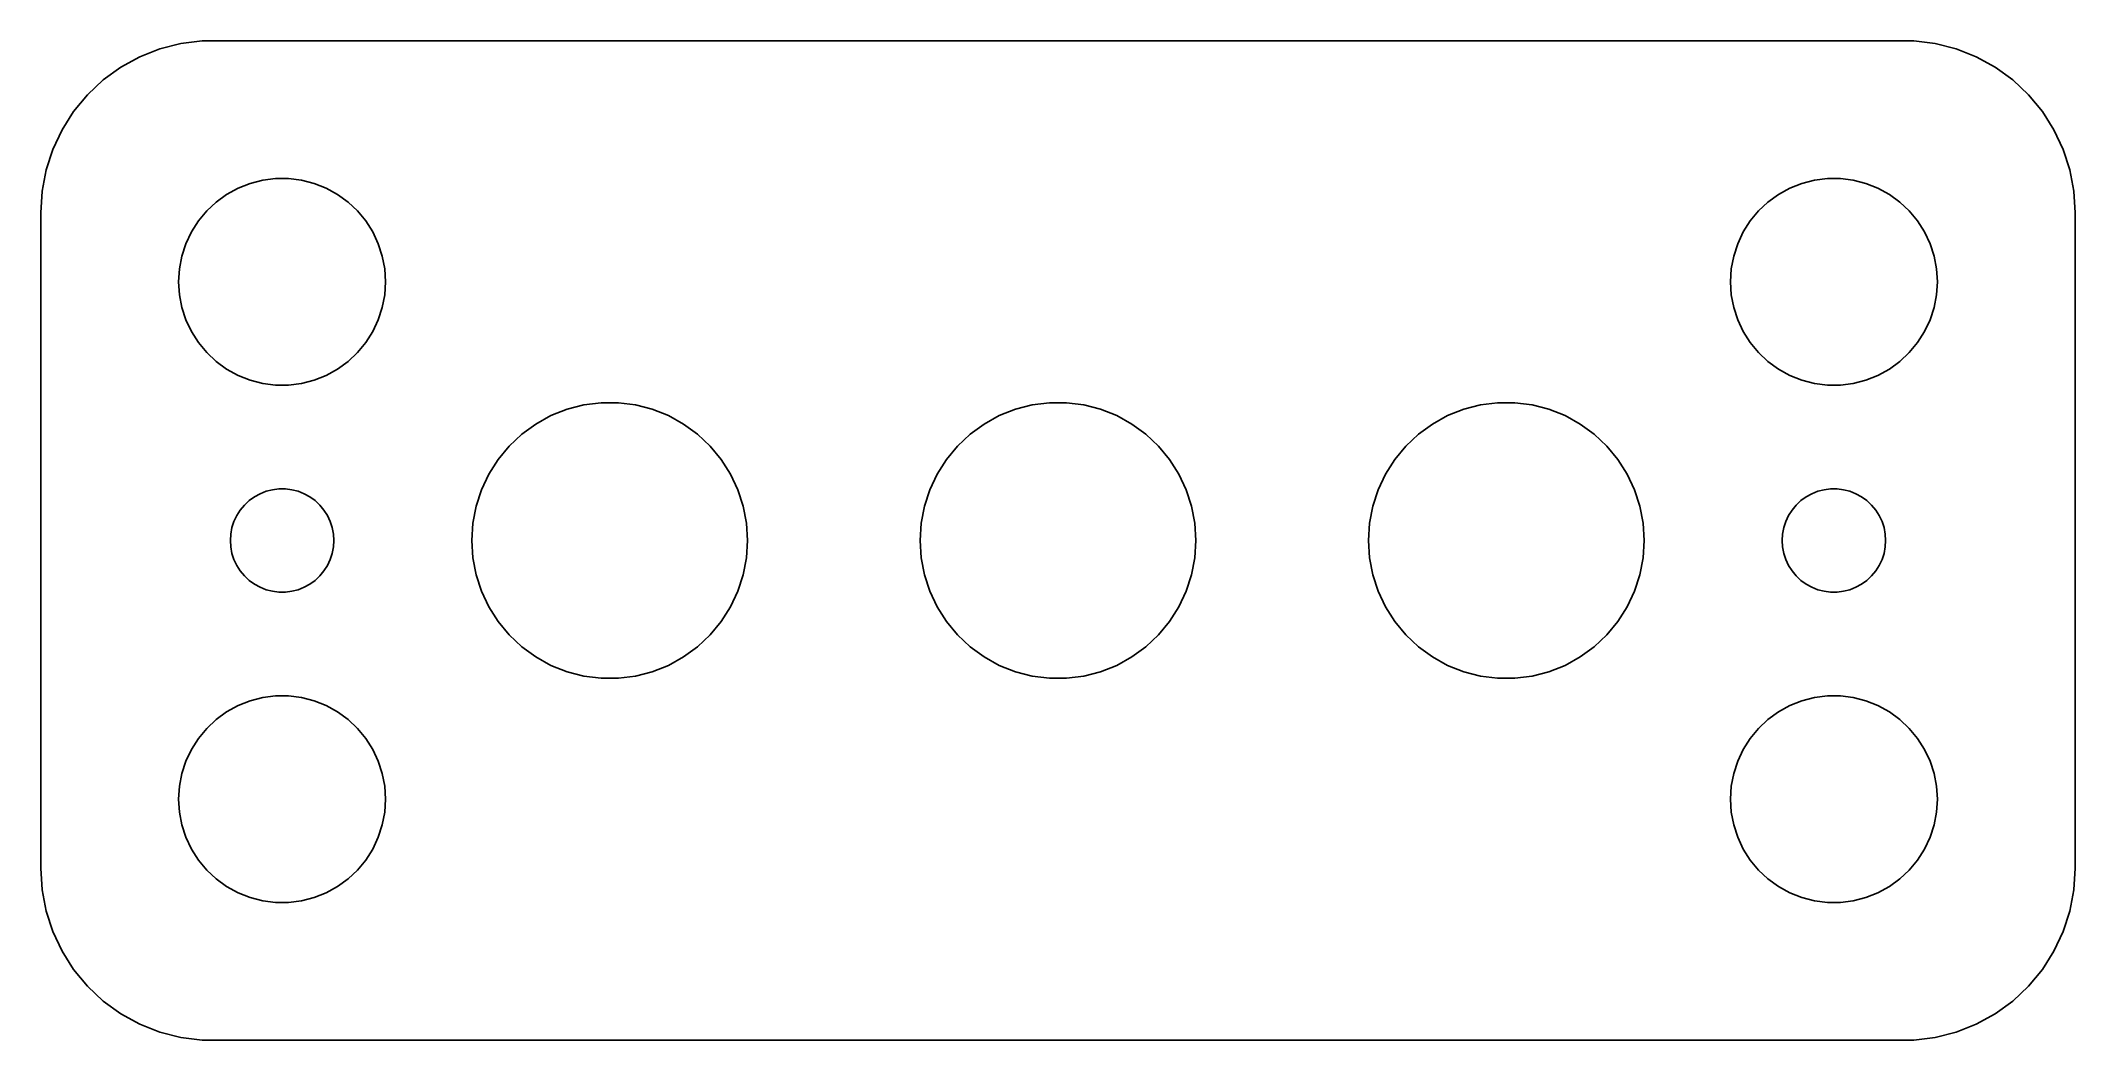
# Model space of a CAD drawing. Header units: metres. Extents: x -29.5 to 29.5, y 24.5 to 53.5.
import ezdxf

# ---------------------------------------------------------------- set-up
doc = ezdxf.new("R2010")
doc.units = ezdxf.units.M

msp = doc.modelspace()

# ---------------------------------------------------------------- linework, layer by layer
for p, q in [((-26.0451, 53.2553), (-26.6289, 53.0241)), ((-25.4369, 53.4114), (-26.0451, 53.2553)), ((-24.8139, 53.4901), (-25.4369, 53.4114)), ((24.8139, 53.4901), (-24.8139, 53.4901)), ((25.4369, 53.4114), (24.8139, 53.4901)), ((26.0451, 53.2553), (25.4369, 53.4114)), ((26.6289, 53.0241), (26.0451, 53.2553)), ((-27.1791, 52.7216), (-27.6871, 52.3526)), ((-26.6289, 53.0241), (-27.1791, 52.7216)), ((27.1791, 52.7216), (26.6289, 53.0241)), ((27.6871, 52.3526), (27.1791, 52.7216)), ((-28.1448, 51.9227), (-28.5451, 51.4389)), ((-27.6871, 52.3526), (-28.1448, 51.9227)), ((28.1448, 51.9227), (27.6871, 52.3526)), ((28.5451, 51.4389), (28.1448, 51.9227)), ((-28.5451, 51.4389), (-28.8815, 50.9088)), ((28.8815, 50.9088), (28.5451, 51.4389)), ((-28.8815, 50.9088), (-29.1489, 50.3406)), ((29.1489, 50.3406), (28.8815, 50.9088)), ((-29.1489, 50.3406), (-29.3429, 49.7434)), ((29.3429, 49.7434), (29.1489, 50.3406)), ((-29.3429, 49.7434), (-29.4606, 49.1267)), ((29.4606, 49.1267), (29.3429, 49.7434)), ((-29.4606, 49.1267), (-29.5, 48.5)), ((-24.4123, 48.8115), (-24.1075, 49.033)), ((-24.1075, 49.033), (-23.7773, 49.2145)), ((-23.7773, 49.2145), (-23.427, 49.3532)), ((-23.427, 49.3532), (-23.0621, 49.4469)), ((-23.0621, 49.4469), (-22.6884, 49.4941)), ((-22.6884, 49.4941), (-22.3116, 49.4941)), ((-22.3116, 49.4941), (-21.9379, 49.4469)), ((-21.9379, 49.4469), (-21.5729, 49.3532)), ((-21.5729, 49.3532), (-21.2227, 49.2145)), ((-21.2227, 49.2145), (-20.8925, 49.033)), ((-20.8925, 49.033), (-20.5877, 48.8115)), ((20.5877, 48.8115), (20.8925, 49.033)), ((20.8925, 49.033), (21.2227, 49.2145)), ((21.2227, 49.2145), (21.5729, 49.3532)), ((21.5729, 49.3532), (21.9379, 49.4469)), ((21.9379, 49.4469), (22.3116, 49.4941)), ((22.3116, 49.4941), (22.6884, 49.4941)), ((22.6884, 49.4941), (23.0621, 49.4469)), ((23.0621, 49.4469), (23.427, 49.3532)), ((23.427, 49.3532), (23.7773, 49.2145)), ((23.7773, 49.2145), (24.1075, 49.033)), ((24.1075, 49.033), (24.4123, 48.8115)), ((29.5, 48.5), (29.4606, 49.1267)), ((-29.5, 48.5), (-29.5, 29.5)), ((-24.927, 48.2634), (-24.6869, 48.5536)), ((-24.6869, 48.5536), (-24.4123, 48.8115)), ((-20.5877, 48.8115), (-20.3131, 48.5536)), ((-20.3131, 48.5536), (-20.0729, 48.2634)), ((20.0729, 48.2634), (20.3131, 48.5536)), ((20.3131, 48.5536), (20.5877, 48.8115)), ((24.4123, 48.8115), (24.6869, 48.5536)), ((24.6869, 48.5536), (24.927, 48.2634)), ((29.5, 29.5), (29.5, 48.5)), ((-25.2893, 47.6044), (-25.1289, 47.9453)), ((-25.1289, 47.9453), (-24.927, 48.2634)), ((-20.0729, 48.2634), (-19.8711, 47.9453)), ((-19.8711, 47.9453), (-19.7107, 47.6044)), ((19.7107, 47.6044), (19.8711, 47.9453)), ((19.8711, 47.9453), (20.0729, 48.2634)), ((24.927, 48.2634), (25.1289, 47.9453)), ((25.1289, 47.9453), (25.2893, 47.6044)), ((-25.4763, 46.876), (-25.4057, 47.2461)), ((-25.4057, 47.2461), (-25.2893, 47.6044)), ((-19.7107, 47.6044), (-19.5942, 47.2461)), ((-19.5942, 47.2461), (-19.5237, 46.876)), ((19.5237, 46.876), (19.5942, 47.2461)), ((19.5942, 47.2461), (19.7107, 47.6044)), ((25.2893, 47.6044), (25.4057, 47.2461)), ((25.4057, 47.2461), (25.4763, 46.876)), ((-25.5, 46.5), (-25.4763, 46.876)), ((-19.5237, 46.876), (-19.5, 46.5)), ((19.5, 46.5), (19.5237, 46.876)), ((25.4763, 46.876), (25.5, 46.5)), ((-25.4763, 46.124), (-25.5, 46.5)), ((-25.4057, 45.7539), (-25.4763, 46.124)), ((-19.5237, 46.124), (-19.5942, 45.7539)), ((-19.5, 46.5), (-19.5237, 46.124)), ((19.5237, 46.124), (19.5, 46.5)), ((19.5942, 45.7539), (19.5237, 46.124)), ((25.4763, 46.124), (25.4057, 45.7539)), ((25.5, 46.5), (25.4763, 46.124)), ((-25.2893, 45.3956), (-25.4057, 45.7539)), ((-19.5942, 45.7539), (-19.7107, 45.3956)), ((19.7107, 45.3956), (19.5942, 45.7539)), ((25.4057, 45.7539), (25.2893, 45.3956)), ((-25.1289, 45.0547), (-25.2893, 45.3956)), ((-24.927, 44.7366), (-25.1289, 45.0547)), ((-19.8711, 45.0547), (-20.0729, 44.7366)), ((-19.7107, 45.3956), (-19.8711, 45.0547)), ((19.8711, 45.0547), (19.7107, 45.3956)), ((20.0729, 44.7366), (19.8711, 45.0547)), ((25.1289, 45.0547), (24.927, 44.7366)), ((25.2893, 45.3956), (25.1289, 45.0547)), ((-24.6869, 44.4464), (-24.927, 44.7366)), ((-24.4123, 44.1884), (-24.6869, 44.4464)), ((-20.3131, 44.4464), (-20.5877, 44.1884)), ((-20.0729, 44.7366), (-20.3131, 44.4464)), ((20.3131, 44.4464), (20.0729, 44.7366)), ((20.5877, 44.1884), (20.3131, 44.4464)), ((24.6869, 44.4464), (24.4123, 44.1884)), ((24.927, 44.7366), (24.6869, 44.4464)), ((-24.1075, 43.967), (-24.4123, 44.1884)), ((-23.7773, 43.7855), (-24.1075, 43.967)), ((-23.427, 43.6468), (-23.7773, 43.7855)), ((-21.2227, 43.7855), (-21.5729, 43.6468)), ((-20.8925, 43.967), (-21.2227, 43.7855)), ((-20.5877, 44.1884), (-20.8925, 43.967)), ((20.8925, 43.967), (20.5877, 44.1884)), ((21.2227, 43.7855), (20.8925, 43.967)), ((21.5729, 43.6468), (21.2227, 43.7855)), ((23.7773, 43.7855), (23.427, 43.6468)), ((24.1075, 43.967), (23.7773, 43.7855)), ((24.4123, 44.1884), (24.1075, 43.967)), ((-23.0621, 43.5531), (-23.427, 43.6468)), ((-22.6884, 43.5059), (-23.0621, 43.5531)), ((-22.3116, 43.5059), (-22.6884, 43.5059)), ((-21.9379, 43.5531), (-22.3116, 43.5059)), ((-21.5729, 43.6468), (-21.9379, 43.5531)), ((21.9379, 43.5531), (21.5729, 43.6468)), ((22.3116, 43.5059), (21.9379, 43.5531)), ((22.6884, 43.5059), (22.3116, 43.5059)), ((23.0621, 43.5531), (22.6884, 43.5059)), ((23.427, 43.6468), (23.0621, 43.5531)), ((-15.1433, 42.3773), (-14.7031, 42.6193)), ((-14.7031, 42.6193), (-14.2361, 42.8042)), ((-14.2361, 42.8042), (-13.7495, 42.9291)), ((-13.7495, 42.9291), (-13.2512, 42.9921)), ((-13.2512, 42.9921), (-12.7488, 42.9921)), ((-12.7488, 42.9921), (-12.2505, 42.9291)), ((-12.2505, 42.9291), (-11.7639, 42.8042)), ((-11.7639, 42.8042), (-11.2969, 42.6193)), ((-11.2969, 42.6193), (-10.8567, 42.3773)), ((-2.1433, 42.3773), (-1.70311, 42.6193)), ((-1.70311, 42.6193), (-1.23605, 42.8042)), ((-1.23605, 42.8042), (-0.74951, 42.9291)), ((-0.74951, 42.9291), (-0.25116, 42.9921)), ((-0.25116, 42.9921), (0.25116, 42.9921)), ((0.25116, 42.9921), (0.74951, 42.9291)), ((0.74951, 42.9291), (1.23605, 42.8042)), ((1.23605, 42.8042), (1.70311, 42.6193)), ((1.70311, 42.6193), (2.1433, 42.3773)), ((10.8567, 42.3773), (11.2969, 42.6193)), ((11.2969, 42.6193), (11.7639, 42.8042)), ((11.7639, 42.8042), (12.2505, 42.9291)), ((12.2505, 42.9291), (12.7488, 42.9921)), ((12.7488, 42.9921), (13.2512, 42.9921)), ((13.2512, 42.9921), (13.7495, 42.9291)), ((13.7495, 42.9291), (14.2361, 42.8042)), ((14.2361, 42.8042), (14.7031, 42.6193)), ((14.7031, 42.6193), (15.1433, 42.3773)), ((-15.9159, 41.7382), (-15.5497, 42.082)), ((-15.5497, 42.082), (-15.1433, 42.3773)), ((-10.8567, 42.3773), (-10.4503, 42.082)), ((-10.4503, 42.082), (-10.0841, 41.7382)), ((-2.91586, 41.7382), (-2.54968, 42.082)), ((-2.54968, 42.082), (-2.1433, 42.3773)), ((2.1433, 42.3773), (2.54968, 42.082)), ((2.54968, 42.082), (2.91586, 41.7382)), ((10.0841, 41.7382), (10.4503, 42.082)), ((10.4503, 42.082), (10.8567, 42.3773)), ((15.1433, 42.3773), (15.5497, 42.082)), ((15.5497, 42.082), (15.9159, 41.7382)), ((-16.5052, 40.927), (-16.2361, 41.3511)), ((-16.2361, 41.3511), (-15.9159, 41.7382)), ((-10.0841, 41.7382), (-9.76393, 41.3511)), ((-9.76393, 41.3511), (-9.49477, 40.927)), ((-3.50522, 40.927), (-3.23605, 41.3511)), ((-3.23605, 41.3511), (-2.91586, 41.7382)), ((2.91586, 41.7382), (3.23605, 41.3511)), ((3.23605, 41.3511), (3.50522, 40.927)), ((9.49477, 40.927), (9.76393, 41.3511)), ((9.76393, 41.3511), (10.0841, 41.7382)), ((15.9159, 41.7382), (16.2361, 41.3511)), ((16.2361, 41.3511), (16.5052, 40.927)), ((-16.7191, 40.4725), (-16.5052, 40.927)), ((-9.49477, 40.927), (-9.28088, 40.4725)), ((-3.7191, 40.4725), (-3.50522, 40.927)), ((3.50522, 40.927), (3.7191, 40.4725)), ((9.28088, 40.4725), (9.49477, 40.927)), ((16.5052, 40.927), (16.7191, 40.4725)), ((-23.5934, 40.0268), (-23.4561, 40.1558)), ((-23.4561, 40.1558), (-23.3037, 40.2665)), ((-23.3037, 40.2665), (-23.1387, 40.3572)), ((-23.1387, 40.3572), (-22.9635, 40.4266)), ((-22.9635, 40.4266), (-22.7811, 40.4734)), ((-22.7811, 40.4734), (-22.5942, 40.497)), ((-22.5942, 40.497), (-22.4058, 40.497)), ((-22.4058, 40.497), (-22.2189, 40.4734)), ((-22.2189, 40.4734), (-22.0365, 40.4266)), ((-22.0365, 40.4266), (-21.8613, 40.3572)), ((-21.8613, 40.3572), (-21.6963, 40.2665)), ((-21.6963, 40.2665), (-21.5439, 40.1558)), ((-21.5439, 40.1558), (-21.4065, 40.0268)), ((-16.8743, 39.9948), (-16.7191, 40.4725)), ((-9.28088, 40.4725), (-9.12566, 39.9948)), ((-3.87433, 39.9948), (-3.7191, 40.4725)), ((3.7191, 40.4725), (3.87433, 39.9948)), ((9.12566, 39.9948), (9.28088, 40.4725)), ((16.7191, 40.4725), (16.8743, 39.9948)), ((21.4065, 40.0268), (21.5439, 40.1558)), ((21.5439, 40.1558), (21.6963, 40.2665)), ((21.6963, 40.2665), (21.8613, 40.3572)), ((21.8613, 40.3572), (22.0365, 40.4266)), ((22.0365, 40.4266), (22.2189, 40.4734)), ((22.2189, 40.4734), (22.4058, 40.497)), ((22.4058, 40.497), (22.5942, 40.497)), ((22.5942, 40.497), (22.7811, 40.4734)), ((22.7811, 40.4734), (22.9635, 40.4266)), ((22.9635, 40.4266), (23.1387, 40.3572)), ((23.1387, 40.3572), (23.3037, 40.2665)), ((23.3037, 40.2665), (23.4561, 40.1558)), ((23.4561, 40.1558), (23.5934, 40.0268)), ((-23.9529, 39.373), (-23.8947, 39.5522)), ((-23.8947, 39.5522), (-23.8145, 39.7226)), ((-23.8145, 39.7226), (-23.7135, 39.8817)), ((-23.7135, 39.8817), (-23.5934, 40.0268)), ((-21.4065, 40.0268), (-21.2865, 39.8817)), ((-21.2865, 39.8817), (-21.1855, 39.7226)), ((-21.1855, 39.7226), (-21.1053, 39.5522)), ((-21.1053, 39.5522), (-21.0471, 39.373)), ((-16.9684, 39.5013), (-16.8743, 39.9948)), ((-9.12566, 39.9948), (-9.03154, 39.5013)), ((-3.96844, 39.5013), (-3.87433, 39.9948)), ((3.87433, 39.9948), (3.96844, 39.5013)), ((9.03154, 39.5013), (9.12566, 39.9948)), ((16.8743, 39.9948), (16.9684, 39.5013)), ((21.0471, 39.373), (21.1053, 39.5522)), ((21.1053, 39.5522), (21.1855, 39.7226)), ((21.1855, 39.7226), (21.2865, 39.8817)), ((21.2865, 39.8817), (21.4065, 40.0268)), ((23.5934, 40.0268), (23.7135, 39.8817)), ((23.7135, 39.8817), (23.8145, 39.7226)), ((23.8145, 39.7226), (23.8947, 39.5522)), ((23.8947, 39.5522), (23.9529, 39.373)), ((-24, 39), (-23.9882, 39.188)), ((-23.9882, 38.812), (-24, 39)), ((-23.9882, 39.188), (-23.9529, 39.373)), ((-21.0471, 39.373), (-21.0118, 39.188)), ((-21.0118, 39.188), (-21, 39)), ((-21, 39), (-21.0118, 38.812)), ((-17, 39), (-16.9684, 39.5013)), ((-16.9684, 38.4987), (-17, 39)), ((-9.03154, 39.5013), (-9, 39)), ((-9, 39), (-9.03154, 38.4987)), ((-4, 39), (-3.96844, 39.5013)), ((-3.96844, 38.4987), (-4, 39)), ((3.96844, 39.5013), (4, 39)), ((4, 39), (3.96844, 38.4987)), ((9, 39), (9.03154, 39.5013)), ((9.03154, 38.4987), (9, 39)), ((16.9684, 39.5013), (17, 39)), ((17, 39), (16.9684, 38.4987)), ((21, 39), (21.0118, 39.188)), ((21.0118, 38.812), (21, 39)), ((21.0118, 39.188), (21.0471, 39.373)), ((23.9529, 39.373), (23.9882, 39.188)), ((23.9882, 39.188), (24, 39)), ((24, 39), (23.9882, 38.812)), ((-23.9529, 38.627), (-23.9882, 38.812)), ((-23.8947, 38.4478), (-23.9529, 38.627)), ((-23.8145, 38.2774), (-23.8947, 38.4478)), ((-21.1053, 38.4478), (-21.1855, 38.2774)), ((-21.0471, 38.627), (-21.1053, 38.4478)), ((-21.0118, 38.812), (-21.0471, 38.627)), ((-16.8743, 38.0052), (-16.9684, 38.4987)), ((-9.03154, 38.4987), (-9.12566, 38.0052)), ((-3.87433, 38.0052), (-3.96844, 38.4987)), ((3.96844, 38.4987), (3.87433, 38.0052)), ((9.12566, 38.0052), (9.03154, 38.4987)), ((16.9684, 38.4987), (16.8743, 38.0052)), ((21.0471, 38.627), (21.0118, 38.812)), ((21.1053, 38.4478), (21.0471, 38.627)), ((21.1855, 38.2774), (21.1053, 38.4478)), ((23.8947, 38.4478), (23.8145, 38.2774)), ((23.9529, 38.627), (23.8947, 38.4478)), ((23.9882, 38.812), (23.9529, 38.627)), ((-23.7135, 38.1183), (-23.8145, 38.2774)), ((-23.5934, 37.9732), (-23.7135, 38.1183)), ((-23.4561, 37.8442), (-23.5934, 37.9732)), ((-23.3037, 37.7335), (-23.4561, 37.8442)), ((-21.5439, 37.8442), (-21.6963, 37.7335)), ((-21.4065, 37.9732), (-21.5439, 37.8442)), ((-21.2865, 38.1183), (-21.4065, 37.9732)), ((-21.1855, 38.2774), (-21.2865, 38.1183)), ((-16.7191, 37.5275), (-16.8743, 38.0052)), ((-9.12566, 38.0052), (-9.28088, 37.5275)), ((-3.7191, 37.5275), (-3.87433, 38.0052)), ((3.87433, 38.0052), (3.7191, 37.5275)), ((9.28088, 37.5275), (9.12566, 38.0052)), ((16.8743, 38.0052), (16.7191, 37.5275)), ((21.2865, 38.1183), (21.1855, 38.2774)), ((21.4065, 37.9732), (21.2865, 38.1183)), ((21.5439, 37.8442), (21.4065, 37.9732)), ((21.6963, 37.7335), (21.5439, 37.8442)), ((23.4561, 37.8442), (23.3037, 37.7335)), ((23.5934, 37.9732), (23.4561, 37.8442)), ((23.7135, 38.1183), (23.5934, 37.9732)), ((23.8145, 38.2774), (23.7135, 38.1183)), ((-23.1387, 37.6428), (-23.3037, 37.7335)), ((-22.9635, 37.5734), (-23.1387, 37.6428)), ((-22.7811, 37.5266), (-22.9635, 37.5734)), ((-22.5942, 37.503), (-22.7811, 37.5266)), ((-22.4058, 37.503), (-22.5942, 37.503)), ((-22.2189, 37.5266), (-22.4058, 37.503)), ((-22.0365, 37.5734), (-22.2189, 37.5266)), ((-21.8613, 37.6428), (-22.0365, 37.5734)), ((-21.6963, 37.7335), (-21.8613, 37.6428)), ((-16.5052, 37.073), (-16.7191, 37.5275)), ((-9.28088, 37.5275), (-9.49477, 37.073)), ((-3.50522, 37.073), (-3.7191, 37.5275)), ((3.7191, 37.5275), (3.50522, 37.073)), ((9.49477, 37.073), (9.28088, 37.5275)), ((16.7191, 37.5275), (16.5052, 37.073)), ((21.8613, 37.6428), (21.6963, 37.7335)), ((22.0365, 37.5734), (21.8613, 37.6428)), ((22.2189, 37.5266), (22.0365, 37.5734)), ((22.4058, 37.503), (22.2189, 37.5266)), ((22.5942, 37.503), (22.4058, 37.503)), ((22.7811, 37.5266), (22.5942, 37.503)), ((22.9635, 37.5734), (22.7811, 37.5266)), ((23.1387, 37.6428), (22.9635, 37.5734)), ((23.3037, 37.7335), (23.1387, 37.6428)), ((-16.2361, 36.6489), (-16.5052, 37.073)), ((-15.9159, 36.2618), (-16.2361, 36.6489)), ((-9.76393, 36.6489), (-10.0841, 36.2618)), ((-9.49477, 37.073), (-9.76393, 36.6489)), ((-3.23605, 36.6489), (-3.50522, 37.073)), ((-2.91586, 36.2618), (-3.23605, 36.6489)), ((3.23605, 36.6489), (2.91586, 36.2618)), ((3.50522, 37.073), (3.23605, 36.6489)), ((9.76393, 36.6489), (9.49477, 37.073)), ((10.0841, 36.2618), (9.76393, 36.6489)), ((16.2361, 36.6489), (15.9159, 36.2618)), ((16.5052, 37.073), (16.2361, 36.6489)), ((-15.5497, 35.918), (-15.9159, 36.2618)), ((-10.0841, 36.2618), (-10.4503, 35.918)), ((-2.54968, 35.918), (-2.91586, 36.2618)), ((2.91586, 36.2618), (2.54968, 35.918)), ((10.4503, 35.918), (10.0841, 36.2618)), ((15.9159, 36.2618), (15.5497, 35.918)), ((-15.1433, 35.6227), (-15.5497, 35.918)), ((-14.7031, 35.3807), (-15.1433, 35.6227)), ((-10.8567, 35.6227), (-11.2969, 35.3807)), ((-10.4503, 35.918), (-10.8567, 35.6227)), ((-2.1433, 35.6227), (-2.54968, 35.918)), ((-1.70311, 35.3807), (-2.1433, 35.6227)), ((2.1433, 35.6227), (1.70311, 35.3807)), ((2.54968, 35.918), (2.1433, 35.6227)), ((10.8567, 35.6227), (10.4503, 35.918)), ((11.2969, 35.3807), (10.8567, 35.6227)), ((15.1433, 35.6227), (14.7031, 35.3807)), ((15.5497, 35.918), (15.1433, 35.6227)), ((-14.2361, 35.1958), (-14.7031, 35.3807)), ((-13.7495, 35.0709), (-14.2361, 35.1958)), ((-13.2512, 35.0079), (-13.7495, 35.0709)), ((-12.7488, 35.0079), (-13.2512, 35.0079)), ((-12.2505, 35.0709), (-12.7488, 35.0079)), ((-11.7639, 35.1958), (-12.2505, 35.0709)), ((-11.2969, 35.3807), (-11.7639, 35.1958)), ((-1.23605, 35.1958), (-1.70311, 35.3807)), ((-0.74951, 35.0709), (-1.23605, 35.1958)), ((-0.25116, 35.0079), (-0.74951, 35.0709)), ((0.25116, 35.0079), (-0.25116, 35.0079)), ((0.74951, 35.0709), (0.25116, 35.0079)), ((1.23605, 35.1958), (0.74951, 35.0709)), ((1.70311, 35.3807), (1.23605, 35.1958)), ((11.7639, 35.1958), (11.2969, 35.3807)), ((12.2505, 35.0709), (11.7639, 35.1958)), ((12.7488, 35.0079), (12.2505, 35.0709)), ((13.2512, 35.0079), (12.7488, 35.0079)), ((13.7495, 35.0709), (13.2512, 35.0079)), ((14.2361, 35.1958), (13.7495, 35.0709)), ((14.7031, 35.3807), (14.2361, 35.1958)), ((-23.7773, 34.2145), (-23.427, 34.3532)), ((-23.427, 34.3532), (-23.0621, 34.4469)), ((-23.0621, 34.4469), (-22.6884, 34.4941)), ((-22.6884, 34.4941), (-22.3116, 34.4941)), ((-22.3116, 34.4941), (-21.9379, 34.4469)), ((-21.9379, 34.4469), (-21.5729, 34.3532)), ((-21.5729, 34.3532), (-21.2227, 34.2145)), ((21.2227, 34.2145), (21.5729, 34.3532)), ((21.5729, 34.3532), (21.9379, 34.4469)), ((21.9379, 34.4469), (22.3116, 34.4941)), ((22.3116, 34.4941), (22.6884, 34.4941)), ((22.6884, 34.4941), (23.0621, 34.4469)), ((23.0621, 34.4469), (23.427, 34.3532)), ((23.427, 34.3532), (23.7773, 34.2145)), ((-24.6869, 33.5536), (-24.4123, 33.8116)), ((-24.4123, 33.8116), (-24.1075, 34.033)), ((-24.1075, 34.033), (-23.7773, 34.2145)), ((-21.2227, 34.2145), (-20.8925, 34.033)), ((-20.8925, 34.033), (-20.5877, 33.8116)), ((-20.5877, 33.8116), (-20.3131, 33.5536)), ((20.3131, 33.5536), (20.5877, 33.8116)), ((20.5877, 33.8116), (20.8925, 34.033)), ((20.8925, 34.033), (21.2227, 34.2145)), ((23.7773, 34.2145), (24.1075, 34.033)), ((24.1075, 34.033), (24.4123, 33.8116)), ((24.4123, 33.8116), (24.6869, 33.5536)), ((-25.1289, 32.9453), (-24.927, 33.2634)), ((-24.927, 33.2634), (-24.6869, 33.5536)), ((-20.3131, 33.5536), (-20.0729, 33.2634)), ((-20.0729, 33.2634), (-19.8711, 32.9453)), ((19.8711, 32.9453), (20.0729, 33.2634)), ((20.0729, 33.2634), (20.3131, 33.5536)), ((24.6869, 33.5536), (24.927, 33.2634)), ((24.927, 33.2634), (25.1289, 32.9453)), ((-25.4057, 32.2461), (-25.2893, 32.6044)), ((-25.2893, 32.6044), (-25.1289, 32.9453)), ((-19.8711, 32.9453), (-19.7107, 32.6044)), ((-19.7107, 32.6044), (-19.5942, 32.2461)), ((19.5942, 32.2461), (19.7107, 32.6044)), ((19.7107, 32.6044), (19.8711, 32.9453)), ((25.1289, 32.9453), (25.2893, 32.6044)), ((25.2893, 32.6044), (25.4057, 32.2461)), ((-25.5, 31.5), (-25.4763, 31.876)), ((-25.4763, 31.876), (-25.4057, 32.2461)), ((-19.5942, 32.2461), (-19.5237, 31.876)), ((-19.5237, 31.876), (-19.5, 31.5)), ((19.5, 31.5), (19.5237, 31.876)), ((19.5237, 31.876), (19.5942, 32.2461)), ((25.4057, 32.2461), (25.4763, 31.876)), ((25.4763, 31.876), (25.5, 31.5)), ((-25.4763, 31.124), (-25.5, 31.5)), ((-19.5, 31.5), (-19.5237, 31.124)), ((19.5237, 31.124), (19.5, 31.5)), ((25.5, 31.5), (25.4763, 31.124)), ((-25.4057, 30.7539), (-25.4763, 31.124)), ((-25.2893, 30.3956), (-25.4057, 30.7539)), ((-19.5942, 30.7539), (-19.7107, 30.3956)), ((-19.5237, 31.124), (-19.5942, 30.7539)), ((19.5942, 30.7539), (19.5237, 31.124)), ((19.7107, 30.3956), (19.5942, 30.7539)), ((25.4057, 30.7539), (25.2893, 30.3956)), ((25.4763, 31.124), (25.4057, 30.7539)), ((-25.1289, 30.0547), (-25.2893, 30.3956)), ((-19.7107, 30.3956), (-19.8711, 30.0547)), ((19.8711, 30.0547), (19.7107, 30.3956)), ((25.2893, 30.3956), (25.1289, 30.0547)), ((-29.5, 29.5), (-29.4606, 28.8733)), ((-24.927, 29.7366), (-25.1289, 30.0547)), ((-24.6869, 29.4464), (-24.927, 29.7366)), ((-20.0729, 29.7366), (-20.3131, 29.4464)), ((-19.8711, 30.0547), (-20.0729, 29.7366)), ((20.0729, 29.7366), (19.8711, 30.0547)), ((20.3131, 29.4464), (20.0729, 29.7366)), ((24.927, 29.7366), (24.6869, 29.4464)), ((25.1289, 30.0547), (24.927, 29.7366)), ((29.4606, 28.8733), (29.5, 29.5)), ((-24.4123, 29.1885), (-24.6869, 29.4464)), ((-24.1075, 28.967), (-24.4123, 29.1885)), ((-23.7773, 28.7855), (-24.1075, 28.967)), ((-20.8925, 28.967), (-21.2227, 28.7855)), ((-20.5877, 29.1885), (-20.8925, 28.967)), ((-20.3131, 29.4464), (-20.5877, 29.1885)), ((20.5877, 29.1885), (20.3131, 29.4464)), ((20.8925, 28.967), (20.5877, 29.1885)), ((21.2227, 28.7855), (20.8925, 28.967)), ((24.1075, 28.967), (23.7773, 28.7855)), ((24.4123, 29.1885), (24.1075, 28.967)), ((24.6869, 29.4464), (24.4123, 29.1885)), ((-29.4606, 28.8733), (-29.3429, 28.2566)), ((-23.427, 28.6468), (-23.7773, 28.7855)), ((-23.0621, 28.5531), (-23.427, 28.6468)), ((-22.6884, 28.5059), (-23.0621, 28.5531)), ((-22.3116, 28.5059), (-22.6884, 28.5059)), ((-21.9379, 28.5531), (-22.3116, 28.5059)), ((-21.5729, 28.6468), (-21.9379, 28.5531)), ((-21.2227, 28.7855), (-21.5729, 28.6468)), ((21.5729, 28.6468), (21.2227, 28.7855)), ((21.9379, 28.5531), (21.5729, 28.6468)), ((22.3116, 28.5059), (21.9379, 28.5531)), ((22.6884, 28.5059), (22.3116, 28.5059)), ((23.0621, 28.5531), (22.6884, 28.5059)), ((23.427, 28.6468), (23.0621, 28.5531)), ((23.7773, 28.7855), (23.427, 28.6468)), ((29.3429, 28.2566), (29.4606, 28.8733)), ((-29.3429, 28.2566), (-29.1489, 27.6594)), ((29.1489, 27.6594), (29.3429, 28.2566)), ((-29.1489, 27.6594), (-28.8815, 27.0912)), ((28.8815, 27.0912), (29.1489, 27.6594)), ((-28.8815, 27.0912), (-28.5451, 26.5611)), ((-28.5451, 26.5611), (-28.1448, 26.0773)), ((28.1448, 26.0773), (28.5451, 26.5611)), ((28.5451, 26.5611), (28.8815, 27.0912)), ((-28.1448, 26.0773), (-27.6871, 25.6474)), ((27.6871, 25.6474), (28.1448, 26.0773)), ((-27.6871, 25.6474), (-27.1791, 25.2784)), ((27.1791, 25.2784), (27.6871, 25.6474)), ((-27.1791, 25.2784), (-26.6289, 24.9759)), ((-26.6289, 24.9759), (-26.0451, 24.7447)), ((26.0451, 24.7447), (26.6289, 24.9759)), ((26.6289, 24.9759), (27.1791, 25.2784)), ((-26.0451, 24.7447), (-25.4369, 24.5886)), ((-25.4369, 24.5886), (-24.8139, 24.5099)), ((-24.8139, 24.5099), (24.8139, 24.5099)), ((24.8139, 24.5099), (25.4369, 24.5886)), ((25.4369, 24.5886), (26.0451, 24.7447))]:
    msp.add_line(p, q)

doc.saveas('drawing.dxf')
